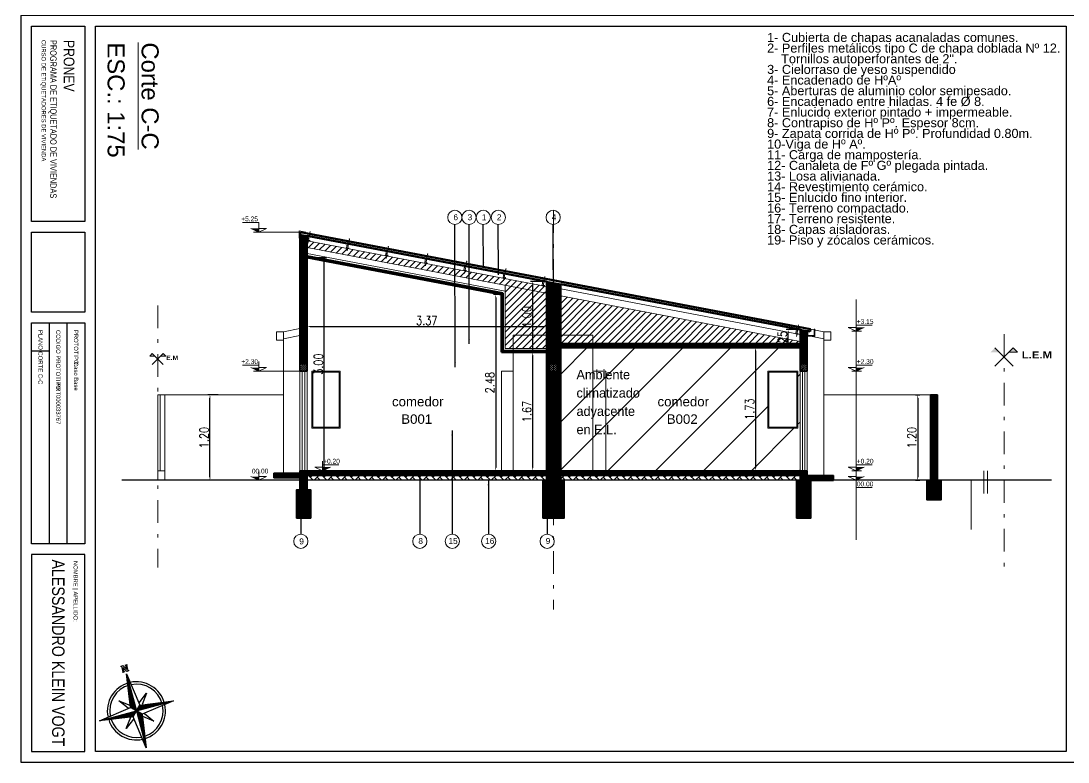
# Model space of a CAD drawing. Header units: millimetres. Extents: x 2761 to 3221, y 1635 to 1962.
# Drawn here: x 3132.33 to 3161.78, y 1634.65 to 1655.5 of the extents above; entities that cross this region are included whole.
import ezdxf

# ---------------------------------------------------------------- set-up
doc = ezdxf.new("R2010")
doc.units = ezdxf.units.MM
doc.linetypes.add('DASHDOT', pattern=[25.4, 12.7, -6.35, 0, -6.35])
doc.layers.get('Defpoints').update_dxf_attribs({"lineweight": 5})
for name, color, linetype, lineweight in [('Aberturas', 239, 'Continuous', 18), ('Cotas', 8, 'Continuous', 15), ('Detalles', 3, 'Continuous', 15), ('Ejes', 3, 'DASHDOT', 13), ('Muros', 6, 'Continuous', 50), ('Rayado', 7, 'Continuous', 15), ('Textos', 3, 'Continuous', 9), ('Vistas', 1, 'Continuous', 20)]:
    doc.layers.add(name, color=color, linetype=linetype, lineweight=lineweight)
doc.layers.add('No', color=4, linetype='Continuous', plot=False)
doc.layers.add('No View', color=70, linetype='Continuous', plot=False)
doc.styles.add('ARIAL', font='arial.ttf')
doc.styles.add('cotas', font='romans.shx', dxfattribs={"width": 0.8})
doc.styles.get("Standard").update_dxf_attribs({"font": 'arial.ttf'})
doc.linetypes.add('ZIGZAG', pattern='A,0.00254,-5.08,[131,ltypeshp.shx,S=5.08,R=0,X=-5.08,Y=0],-10.16,[131,ltypeshp.shx,S=5.08,R=180,X=5.08,Y=0],-5.08', length=20.32254)
doc.dimstyles.new('Copy of STANDARD', dxfattribs={"dimtxt": 0.13, "dimasz": 0.14, "dimexe": 0.08, "dimexo": 0.02, "dimgap": 0.09, "dimtad": 0, "dimtih": 1, "dimtoh": 1, "dimzin": 0, "dimdsep": 46, "dimtxsty": 'ARIAL', "dimcen": 0.05, "dimadec": 0, "dimazin": 0, "dimtfac": 1, "dimtofl": 0, "dimtmove": 0, "dimatfit": 3, "dimfxl": 1, "dimtolj": 1, "dimtzin": 0, "dimarcsym": 0})
doc.dimstyles.new('Esc 1-50', dxfattribs={"dimtxt": 0.25, "dimasz": 0.09, "dimexe": 0.06, "dimexo": 0, "dimgap": 0.04, "dimtad": 1, "dimlfac": 0.5, "dimzin": 4, "dimdsep": 46, "dimtxsty": 'cotas', "dimcen": 2.5, "dimclrd": 7, "dimclre": 7, "dimclrt": 256, "dimaunit": 1, "dimadec": 0, "dimazin": 0, "dimtfac": 1, "dimtmove": 1, "dimatfit": 3, "dimfxl": 0.06, "dimarcsym": 0})
picture_1 = doc.add_image_def('image1.png', size_in_pixel=(356, 237))
pattern_1 = [(45, (2967.120196, 466.670893), (-0.0188557094, 0.0188557094), [])]

# ---------------------------------------------------------------- blocks, each defined once
blk = doc.blocks.new('*D270')
at = {"layer": 'Cotas', "color": 7, "lineweight": -2, "transparency": 16777216}
for p, q in [((3152.898, 1646.31), (3153.052, 1646.31)), ((3152.992, 1646.22), (3152.992, 1642.934)), ((3152.898, 1642.844), (3153.052, 1642.844))]:
    blk.add_line(p, q, dxfattribs=at)
at = {"layer": 'Cotas', "color": 7, "transparency": 16777216}
for points in [[(3152.977, 1646.22), (3153.007, 1646.22), (3152.992, 1646.31)], [(3152.977, 1642.934), (3153.007, 1642.934), (3152.992, 1642.844)]]:
    blk.add_solid(points, dxfattribs=at)
at = {"layer": 'Defpoints', "color": 0, "transparency": 16777216}
for p in [(3152.898, 1646.31), (3152.898, 1642.844), (3152.992, 1642.844)]:
    blk.add_point(p, dxfattribs=at)
at = {"layer": 'Cotas', "transparency": 16777216, "insert": (3152.827, 1644.577), "char_height": 0.25, "attachment_point": 5, "rotation": 90, "style": 'cotas'}
blk.add_mtext('1.73', dxfattribs=at)
blk = doc.blocks.new('*D271')
at = {"layer": 'Cotas', "color": 7, "lineweight": -2, "transparency": 16777216}
for p, q in [((3157.493, 1644.977), (3157.613, 1644.977)), ((3157.553, 1644.887), (3157.553, 1642.667)), ((3157.493, 1642.577), (3157.613, 1642.577))]:
    blk.add_line(p, q, dxfattribs=at)
at = {"layer": 'Cotas', "color": 7, "transparency": 16777216}
for points in [[(3157.538, 1644.887), (3157.568, 1644.887), (3157.553, 1644.977)], [(3157.538, 1642.667), (3157.568, 1642.667), (3157.553, 1642.577)]]:
    blk.add_solid(points, dxfattribs=at)
at = {"layer": 'Defpoints', "color": 0, "transparency": 16777216}
for p in [(3157.493, 1644.977), (3157.493, 1642.577), (3157.553, 1642.577)]:
    blk.add_point(p, dxfattribs=at)
at = {"layer": 'Cotas', "transparency": 16777216, "insert": (3157.388, 1643.777), "char_height": 0.25, "attachment_point": 5, "rotation": 90, "style": 'cotas'}
blk.add_mtext('1.20', dxfattribs=at)
blk = doc.blocks.new('*D263')
at = {"layer": 'Cotas', "color": 7, "lineweight": -2, "transparency": 16777216}
for p, q in [((3147.111, 1646.177), (3146.665, 1646.177)), ((3146.725, 1642.934), (3146.725, 1646.087)), ((3147.111, 1642.844), (3146.665, 1642.844))]:
    blk.add_line(p, q, dxfattribs=at)
at = {"layer": 'Cotas', "color": 7, "transparency": 16777216}
for points in [[(3146.71, 1646.087), (3146.74, 1646.087), (3146.725, 1646.177)], [(3146.71, 1642.934), (3146.74, 1642.934), (3146.725, 1642.844)]]:
    blk.add_solid(points, dxfattribs=at)
at = {"layer": 'Defpoints', "color": 0, "transparency": 16777216}
for p in [(3146.725, 1646.177), (3147.111, 1646.177), (3147.111, 1642.844)]:
    blk.add_point(p, dxfattribs=at)
at = {"layer": 'Cotas', "lineweight": 20, "transparency": 16777216, "insert": (3146.56, 1644.51), "char_height": 0.25, "attachment_point": 5, "rotation": 90, "style": 'cotas'}
blk.add_mtext('1.67', dxfattribs=at)
blk = doc.blocks.new('*D264')
at = {"layer": 'Cotas', "color": 7, "lineweight": -2, "transparency": 16777216}
for p, q in [((3147.111, 1648.172), (3146.665, 1648.172)), ((3146.725, 1646.267), (3146.725, 1648.082)), ((3147.111, 1646.177), (3146.665, 1646.177))]:
    blk.add_line(p, q, dxfattribs=at)
at = {"layer": 'Cotas', "color": 7, "transparency": 16777216}
for points in [[(3146.71, 1648.082), (3146.74, 1648.082), (3146.725, 1648.172)], [(3146.71, 1646.267), (3146.74, 1646.267), (3146.725, 1646.177)]]:
    blk.add_solid(points, dxfattribs=at)
at = {"layer": 'Defpoints', "color": 0, "transparency": 16777216}
for p in [(3146.725, 1648.172), (3147.111, 1648.172), (3147.111, 1646.177)]:
    blk.add_point(p, dxfattribs=at)
at = {"layer": 'Cotas', "lineweight": 20, "transparency": 16777216, "insert": (3146.56, 1647.175), "char_height": 0.25, "attachment_point": 5, "rotation": 90, "style": 'cotas'}
blk.add_mtext('1.00', dxfattribs=at)
blk = doc.blocks.new('*D265')
at = {"layer": 'Cotas', "color": 7, "lineweight": -2, "transparency": 16777216}
for p, q in [((3137.876, 1644.977), (3137.587, 1644.977)), ((3137.647, 1642.667), (3137.647, 1644.887)), ((3137.876, 1642.577), (3137.587, 1642.577))]:
    blk.add_line(p, q, dxfattribs=at)
at = {"layer": 'Cotas', "color": 7, "transparency": 16777216}
for points in [[(3137.632, 1644.887), (3137.662, 1644.887), (3137.647, 1644.977)], [(3137.632, 1642.667), (3137.662, 1642.667), (3137.647, 1642.577)]]:
    blk.add_solid(points, dxfattribs=at)
at = {"layer": 'Defpoints', "color": 0, "transparency": 16777216}
for p in [(3137.647, 1644.977), (3137.876, 1644.977), (3137.876, 1642.577)]:
    blk.add_point(p, dxfattribs=at)
at = {"layer": 'Cotas', "lineweight": 20, "transparency": 16777216, "insert": (3137.482, 1643.777), "char_height": 0.25, "attachment_point": 5, "rotation": 90, "style": 'cotas'}
blk.add_mtext('1.20', dxfattribs=at)
blk = doc.blocks.new('*D268')
at = {"layer": 'Cotas', "color": 7, "lineweight": -2, "transparency": 16777216}
for p, q in [((3140.378, 1647.005), (3140.378, 1646.843)), ((3140.468, 1646.903), (3147.021, 1646.904)), ((3147.111, 1647.005), (3147.111, 1646.844))]:
    blk.add_line(p, q, dxfattribs=at)
at = {"layer": 'Cotas', "color": 7, "transparency": 16777216}
for points in [[(3140.468, 1646.918), (3140.468, 1646.888), (3140.378, 1646.903)], [(3147.021, 1646.919), (3147.021, 1646.889), (3147.111, 1646.904)]]:
    blk.add_solid(points, dxfattribs=at)
at = {"layer": 'Defpoints', "color": 0, "transparency": 16777216}
for p in [(3140.378, 1647.005), (3147.111, 1647.005), (3147.111, 1646.904)]:
    blk.add_point(p, dxfattribs=at)
at = {"layer": 'Cotas', "lineweight": 20, "transparency": 16777216, "insert": (3143.745, 1647.068), "char_height": 0.25, "attachment_point": 5, "rotation": 0.0014, "style": 'cotas'}
blk.add_mtext('3.37', dxfattribs=at)
blk = doc.blocks.new('*D269')
at = {"layer": 'Cotas', "color": 7, "lineweight": -2, "transparency": 16777216}
for p, q in [((3154.244, 1646.813), (3153.853, 1646.813)), ((3153.913, 1646.4), (3153.913, 1646.723)), ((3154.244, 1646.31), (3153.853, 1646.31))]:
    blk.add_line(p, q, dxfattribs=at)
at = {"layer": 'Cotas', "color": 7, "transparency": 16777216}
for points in [[(3153.898, 1646.723), (3153.928, 1646.723), (3153.913, 1646.813)], [(3153.898, 1646.4), (3153.928, 1646.4), (3153.913, 1646.31)]]:
    blk.add_solid(points, dxfattribs=at)
at = {"layer": 'Defpoints', "color": 0, "transparency": 16777216}
for p in [(3153.913, 1646.813), (3154.244, 1646.813), (3154.244, 1646.31)]:
    blk.add_point(p, dxfattribs=at)
at = {"layer": 'Cotas', "lineweight": 20, "transparency": 16777216, "insert": (3153.748, 1646.561), "char_height": 0.25, "attachment_point": 5, "rotation": 90, "style": 'cotas'}
blk.add_mtext('.25', dxfattribs=at)
blk = doc.blocks.new('PCF C N10')
at = {"color": 0}
for p, q in [((-0.025, 0.008), (-0.025, 0.092)), ((-0.023, 0.008), (-0.023, 0.092)), ((0.017, 0.1), (-0.017, 0.1)), ((0.017, 0.098), (-0.017, 0.098)), ((0.017, 0.002), (-0.017, 0.002)), ((0.017, 0), (-0.017, 0)), ((0.023, 0.085), (0.023, 0.092)), ((0.023, 0.085), (0.025, 0.085)), ((0.023, 0.008), (0.023, 0.015)), ((0.023, 0.015), (0.025, 0.015)), ((0.025, 0.085), (0.025, 0.092)), ((0.025, 0.008), (0.025, 0.015))]:
    blk.add_line(p, q, dxfattribs=at)
for centre, radius, start, end in [((-0.017, 0.092), 0.008, 90, 180), ((-0.017, 0.008), 0.008, 180, 270), ((-0.017, 0.092), 0.006, 90, 180), ((-0.017, 0.008), 0.006, 180, 270), ((0.017, 0.092), 0.008, 360, 90), ((0.017, 0.092), 0.006, 360, 90), ((0.017, 0.008), 0.008, 270, 360), ((0.017, 0.008), 0.006, 270, 360)]:
    blk.add_arc(centre, radius, start, end, dxfattribs=at)
blk = doc.blocks.new('*D283')
at = {"layer": 'Cotas', "color": 7, "lineweight": -2, "transparency": 16777216}
for p, q in [((3140.378, 1648.843), (3140.923, 1648.843)), ((3140.863, 1642.934), (3140.863, 1648.753)), ((3140.378, 1642.844), (3140.923, 1642.844))]:
    blk.add_line(p, q, dxfattribs=at)
at = {"layer": 'Cotas', "color": 7, "transparency": 16777216}
for points in [[(3140.848, 1648.753), (3140.878, 1648.753), (3140.863, 1648.843)], [(3140.848, 1642.934), (3140.878, 1642.934), (3140.863, 1642.844)]]:
    blk.add_solid(points, dxfattribs=at)
at = {"layer": 'Defpoints', "color": 0, "transparency": 16777216}
for p in [(3140.378, 1648.843), (3140.863, 1648.843), (3140.378, 1642.844)]:
    blk.add_point(p, dxfattribs=at)
at = {"layer": 'Cotas', "lineweight": 20, "transparency": 16777216, "insert": (3140.698, 1645.843), "char_height": 0.25, "attachment_point": 5, "rotation": 90, "style": 'cotas'}
blk.add_mtext('3.00', dxfattribs=at)
blk = doc.blocks.new('*D284')
at = {"layer": 'Cotas', "color": 7, "lineweight": -2, "transparency": 16777216}
for p, q in [((3145.845, 1647.803), (3145.624, 1647.803)), ((3145.684, 1647.713), (3145.684, 1642.934)), ((3145.845, 1642.844), (3145.624, 1642.844))]:
    blk.add_line(p, q, dxfattribs=at)
at = {"layer": 'Cotas', "color": 7, "transparency": 16777216}
for points in [[(3145.669, 1647.713), (3145.699, 1647.713), (3145.684, 1647.803)], [(3145.669, 1642.934), (3145.699, 1642.934), (3145.684, 1642.844)]]:
    blk.add_solid(points, dxfattribs=at)
at = {"layer": 'Defpoints', "color": 0, "transparency": 16777216}
for p in [(3145.845, 1647.803), (3145.684, 1642.844), (3145.845, 1642.844)]:
    blk.add_point(p, dxfattribs=at)
at = {"layer": 'Cotas', "lineweight": 20, "transparency": 16777216, "insert": (3145.519, 1645.323), "char_height": 0.25, "attachment_point": 5, "rotation": 90, "style": 'cotas'}
blk.add_mtext('2.48', dxfattribs=at)
blk = doc.blocks.new('Rotulo-PRONEV')
at = {"ltscale": 4}
for p, q in [((14.857, 1.299), (8.644, 1.299)), ((14.857, 0.801), (8.644, 0.801))]:
    blk.add_line(p, q, dxfattribs=at)
for points in [[(20.701, 2.099), (0.299, 2.099), (0.299, 29.398), (20.701, 29.398)], [(0.299, 1.797), (5.789, 1.797), (5.789, 0.294), (0.299, 0.294)], [(14.857, 0.296), (8.644, 0.296), (8.644, 1.8), (14.857, 1.8)], [(20.701, 1.8), (15.156, 1.8), (15.156, 0.296), (20.701, 0.296)]]:
    blk.add_lwpolyline(points, close=True, dxfattribs=at)
at = {"layer": 'No View'}
blk.add_line((9.444, 0.801), (9.444, 0.296), dxfattribs=at)
for points in [[(0, 0), (21, 0), (21, 29.7), (0, 29.7)], [(6.088, 1.793), (8.345, 1.793), (8.345, 0.298), (6.088, 0.298)]]:
    blk.add_lwpolyline(points, close=True, dxfattribs=at)
at = {"lineweight": 0, "insert": (0.685, 1.503), "char_height": 0.1803, "width": 5.63699, "attachment_point": 1, "line_spacing_factor": 0.999934}
blk.add_mtext('{\\fArial Narrow|b0|i0|c0|p34;\\H1.66667x;PRONEV\\P\\H0.6x;PROGRAMA DE ETIQUETADO DE VIVIENDAS \\P\\H0.66667x;CURSO DE ETIQUETADORES DE VIVIENDA}', dxfattribs=at)
at = {"lineweight": 0, "line_spacing_factor": 0.999934}
for s, insert, char_height, attachment_point in [('{\\fArial Narrow|b0|i0|c0|p34;PROTOTIPO:}', (8.844, 1.55), 0.1202, 4), ('{\\fArial Narrow|b0|i0|c0|p34;Caso Base}', (9.744, 1.55), 0.1202, 4), ('{\\fArial Narrow|b0|i0|c0|p34;NOMBRE | APELLIDO:}', (15.342, 1.599), 0.1202, 1), ('{\\fArial Narrow|b0|i0|c0|p34;ALESSANDRO KLEIN VOGT}', (17.929, 1.048), 0.35, 5), ('{\\fArial Narrow|b0|i0|c0|p34;CODIGO PROTOTIPO}:', (8.844, 1.048), 0.1202, 4), ('{\\fArial Narrow|b0|i0|c0|p34;PRT000033767}', (10.344, 1.05), 0.1202, 4), ('{\\fArial Narrow|b0|i0|c0|p34;PLANO}:', (8.844, 0.55), 0.1202, 4)]:
    blk.add_mtext(s, dxfattribs=dict(at, insert=insert, char_height=char_height, attachment_point=attachment_point))
image = blk.add_image(picture_1, insert=(6.088, 0.298), size_in_units=(2.257, 1.502))
image.dxf.flags = 7
blk = doc.blocks.new('LEM')
at = {"layer": 'Textos'}
h = blk.add_hatch(color=256, dxfattribs=at)
h.paths.add_polyline_path([(-0.256, 0.256), (-0.376, 0.133), (-0.133, 0.133)])
h.paths.add_polyline_path([(0.256, 0.256), (0.133, 0.133), (0.375, 0.133)])
at = {"layer": 'Textos', "ltscale": 0.16}
for p, q in [((-0.256, 0.256), (0.256, -0.256)), ((-0.256, -0.256), (0.256, 0.256))]:
    blk.add_line(p, q, dxfattribs=at)
at = {"layer": 'Textos'}
for p, q in [((0.375, 0.133), (0.133, 0.133)), ((0.256, 0.256), (0.375, 0.133))]:
    blk.add_line(p, q, dxfattribs=at)
at = {"layer": 'Textos', "insert": (1.352, 0.156), "char_height": 0.2, "width": 2.813, "attachment_point": 3}
blk.add_mtext('{\\fArial Black|b0|i0|c0|p34;L.E.M}', dxfattribs=at)
blk = doc.blocks.new('*X5')
at = {"color": 0, "linetype": 'ByBlock'}
for p, q in [((-217.53, 160.5), (-217.53, 160.5)), ((-217.52, 160.498), (-217.52, 160.5)), ((-217.51, 160.497), (-217.51, 160.5)), ((-217.5, 160.496), (-217.5, 160.5)), ((-217.49, 160.494), (-217.49, 160.5)), ((-217.48, 160.493), (-217.48, 160.5)), ((-217.47, 160.491), (-217.47, 160.5)), ((-217.46, 160.49), (-217.46, 160.5)), ((-217.45, 160.488), (-217.45, 160.5)), ((-217.44, 160.487), (-217.44, 160.5)), ((-217.43, 160.486), (-217.43, 160.5)), ((-217.42, 160.484), (-217.42, 160.5)), ((-217.41, 160.483), (-217.41, 160.5)), ((-217.4, 160.481), (-217.4, 160.5)), ((-217.39, 160.48), (-217.39, 160.5)), ((-217.38, 160.478), (-217.38, 160.5)), ((-217.37, 160.477), (-217.37, 160.5)), ((-217.36, 160.476), (-217.36, 160.5)), ((-217.35, 160.474), (-217.35, 160.5)), ((-217.34, 160.473), (-217.34, 160.5)), ((-217.33, 160.471), (-217.33, 160.5)), ((-217.32, 160.47), (-217.32, 160.5)), ((-217.31, 160.468), (-217.31, 160.5)), ((-217.3, 160.467), (-217.3, 160.5)), ((-217.29, 160.466), (-217.29, 160.5)), ((-217.28, 160.464), (-217.28, 160.5)), ((-217.27, 160.463), (-217.27, 160.5)), ((-217.26, 160.461), (-217.26, 160.5)), ((-217.25, 160.46), (-217.25, 160.5)), ((-217.24, 160.458), (-217.24, 160.5)), ((-217.23, 160.457), (-217.23, 160.5)), ((-217.22, 160.456), (-217.22, 160.5)), ((-217.21, 160.454), (-217.21, 160.5)), ((-217.2, 160.453), (-217.2, 160.5)), ((-217.19, 160.451), (-217.19, 160.5)), ((-217.18, 160.45), (-217.18, 160.5)), ((-217.17, 160.448), (-217.17, 160.5)), ((-217.16, 160.447), (-217.16, 160.5)), ((-217.15, 160.446), (-217.15, 160.5)), ((-217.14, 160.444), (-217.14, 160.5)), ((-217.13, 160.443), (-217.13, 160.5)), ((-217.12, 160.441), (-217.12, 160.5)), ((-217.11, 160.44), (-217.11, 160.5)), ((-217.1, 160.438), (-217.1, 160.5)), ((-217.09, 160.441), (-217.09, 160.5)), ((-217.08, 160.451), (-217.08, 160.5)), ((-217.07, 160.461), (-217.07, 160.5)), ((-217.06, 160.471), (-217.06, 160.5)), ((-217.05, 160.481), (-217.05, 160.5)), ((-217.04, 160.491), (-217.04, 160.5))]:
    blk.add_line(p, q, dxfattribs=at)
blk = doc.blocks.new('Sbpln014')
at = {"color": 0, "linetype": 'ByBlock'}
for p, q in [((-0.156, 0.156), (0, 1.25)), ((0, 1.25), (0.156, 0.156)), ((0, 1.25), (0, 0)), ((-0.234, 0.156), (-0.469, 0.469)), ((-0.469, 0.469), (-0.156, 0.234)), ((0.156, 0.234), (0.469, 0.469)), ((0.469, 0.469), (0.234, 0.156)), ((-1.25, 0), (-0.156, 0.156)), ((-0.156, -0.156), (-1.25, 0)), ((0, 0), (-1.25, 0)), ((-0.156, 0.156), (0, 0)), ((-0.156, -0.156), (0, 0)), ((0, 0), (0.156, 0.156)), ((0, 0), (0.156, -0.156)), ((0, 0), (0, -1.25)), ((1.25, 0), (0, 0)), ((0.156, 0.156), (1.25, 0)), ((-0.469, -0.469), (-0.234, -0.156)), ((-0.156, -0.234), (-0.469, -0.469)), ((0, -1.25), (-0.156, -0.156)), ((0.156, -0.156), (0, -1.25)), ((1.25, 0), (0.156, -0.156)), ((0.469, -0.469), (0.156, -0.234)), ((0.234, -0.156), (0.469, -0.469))]:
    blk.add_line(p, q, dxfattribs=at)
blk.add_lwpolyline([(1.348, 0.064), (1.348, 0.044), (1.328, 0.044), (1.328, 0.103), (1.348, 0.103), (1.348, 0.083), (1.523, 0.083), (1.523, 0.103), (1.543, 0.103), (1.543, 0.044), (1.387, -0.053), (1.523, -0.053), (1.523, -0.034), (1.543, -0.034), (1.543, -0.092), (1.523, -0.092), (1.523, -0.073), (1.348, -0.073), (1.348, -0.092), (1.328, -0.092), (1.328, -0.034), (1.484, 0.064), (1.348, 0.064)], dxfattribs=at)
for radius, start, end in [(0.95, 92.5891, 177.4109), (0.873, 93.5464, 176.4536), (0.95, 0, 87.4109), (0.873, 0, 86.4536), (0.95, 182.5891, 267.4109), (0.873, 183.5464, 266.4536), (0.95, 270, 357.4109), (0.873, 270, 356.4536)]:
    blk.add_arc((0, 0), radius, start, end, dxfattribs=at)
for p, xscale, yscale, zscale, rotation in [((-401.25, -542.578), 2.499999999999996, 2.499999999999996, 2.499999999999996, 270), ((-542.578, 401.25), 2.5, 2.5, 2.5, 180), ((401.25, 542.578), 2.5, 2.5, 2.5, 90)]:
    blk.add_blockref('*X5', p, dxfattribs=dict(at, xscale=xscale, yscale=yscale, zscale=zscale, rotation=rotation))
at = {"color": 0, "linetype": 'ByBlock', "xscale": 2.5, "yscale": 2.5, "zscale": 2.5}
blk.add_blockref('*X5', (542.578, -401.25), dxfattribs=at)

msp = doc.modelspace()

# ---------------------------------------------------------------- hatches: boundary and pattern name
at = {"layer": 'Cotas'}
for points in [[(3139.017, 1649.661), (3139.017, 1649.559), (3138.793, 1649.661)], [(3155.823, 1646.874), (3155.823, 1646.772), (3156.047, 1646.874)], [(3139.017, 1645.745), (3139.017, 1645.643), (3138.793, 1645.745)], [(3155.823, 1645.745), (3155.823, 1645.643), (3156.047, 1645.745)], [(3140.815, 1642.945), (3140.815, 1642.844), (3141.039, 1642.945)], [(3155.823, 1642.945), (3155.823, 1642.844), (3156.047, 1642.945)], [(3139.017, 1642.679), (3139.017, 1642.577), (3138.793, 1642.679)], [(3155.823, 1642.679), (3155.823, 1642.577), (3156.047, 1642.679)]]:
    msp.add_hatch(color=7, dxfattribs=at).paths.add_polyline_path(points)
at = {"layer": 'Detalles', "lineweight": 20}
h = msp.add_hatch(dxfattribs=at)
h.set_pattern_fill('_USER', color=256, scale=0.039999, angle=45, pattern_type=0)
h.set_pattern_definition([(45, (2988.360435, 526.740658), (-0.0282835641, 0.0282835641), [])])
h.paths.add_polyline_path([(3140.178, 1645.843), (3140.178, 1645.643), (3140.378, 1645.643), (3140.378, 1645.843)])
h.paths.add_polyline_path([(3147.403, 1645.643), (3147.403, 1645.843), (3147.203, 1645.843), (3147.203, 1645.643)])
h.paths.add_polyline_path([(3154.244, 1645.843), (3154.244, 1645.643), (3154.444, 1645.643), (3154.444, 1645.843)])
at = {"layer": 'Rayado', "lineweight": 20}
h = msp.add_hatch(dxfattribs=at)
h.set_pattern_fill('_USER', color=256, scale=0.026666, angle=45, pattern_type=0)
h.set_pattern_definition(pattern_1)
h.paths.add_polyline_path([(3140.378, 1649.455), (3140.178, 1649.494), (3140.178, 1646.31), (3140.378, 1646.31)])
h.paths.add_polyline_path([(3140.378, 1646.31), (3140.178, 1646.31), (3140.178, 1645.843), (3140.378, 1645.843)], flags=17)
h.paths.add_polyline_path([(3140.481, 1642.31), (3140.378, 1642.31), (3140.378, 1642.577), (3140.178, 1642.577), (3140.178, 1642.31), (3140.081, 1642.31), (3140.081, 1641.51), (3140.481, 1641.51)])
h.paths.add_polyline_path([(3140.378, 1642.71), (3147.111, 1642.71), (3147.111, 1642.577), (3147.312, 1642.577), (3147.312, 1645.643), (3147.203, 1645.643), (3147.203, 1645.843), (3147.312, 1645.843), (3147.312, 1648.134), (3147.111, 1648.172), (3147.111, 1642.844), (3140.178, 1642.844), (3140.178, 1642.777), (3139.442, 1642.777), (3139.442, 1642.644), (3140.178, 1642.644), (3140.178, 1642.577), (3140.378, 1642.577)])
h.paths.add_polyline_path([(3147.312, 1642.577), (3147.111, 1642.577), (3147.012, 1642.577), (3147.012, 1641.51), (3147.312, 1641.51)])
h.paths.add_polyline_path([(3147.612, 1642.577), (3147.511, 1642.577), (3147.312, 1642.577), (3147.312, 1641.51), (3147.612, 1641.51)])
h.paths.add_polyline_path([(3154.444, 1642.844), (3147.511, 1642.844), (3147.511, 1648.096), (3147.312, 1648.134), (3147.312, 1645.843), (3147.403, 1645.843), (3147.403, 1645.643), (3147.312, 1645.643), (3147.312, 1642.577), (3147.511, 1642.577), (3147.511, 1642.71), (3154.244, 1642.71), (3154.244, 1642.577), (3154.444, 1642.577)])
h.paths.add_polyline_path([(3154.547, 1642.577), (3154.444, 1642.577), (3154.244, 1642.577), (3154.147, 1642.577), (3154.147, 1641.51), (3154.547, 1641.51)])
h.paths.add_polyline_path([(3155.181, 1642.71), (3154.444, 1642.71), (3154.444, 1642.577), (3154.547, 1642.577), (3155.181, 1642.577)])
h.paths.add_polyline_path([(3154.444, 1646.775), (3154.244, 1646.813), (3154.244, 1645.843), (3154.444, 1645.843)], flags=17)
h = msp.add_hatch(dxfattribs=at)
h.set_pattern_fill('_USER', color=256, scale=0.13333, angle=45, pattern_type=0)
h.set_pattern_definition([(45, (2967.1202, 466.67089), (-0.094278547, 0.094278547), [])])
h.paths.add_polyline_path([(3147.511, 1647.762), (3147.511, 1646.655), (3148.411, 1646.655), (3148.411, 1646.417), (3154.244, 1646.417), (3154.244, 1646.479)])
h.paths.add_polyline_path([(3148.411, 1646.655), (3147.511, 1646.655), (3147.511, 1646.417), (3148.411, 1646.417)], flags=17)
h.paths.add_polyline_path([(3147.111, 1647.838), (3145.951, 1648.059), (3145.951, 1646.283), (3146.178, 1646.283), (3146.178, 1646.655), (3147.111, 1646.655)])
h.paths.add_polyline_path([(3147.111, 1646.655), (3146.178, 1646.655), (3146.178, 1646.283), (3147.111, 1646.283)])
h.paths.add_polyline_path([(3140.378, 1649.31), (3140.378, 1649.12), (3147.111, 1647.838), (3147.111, 1648.028)])
at = {"layer": 'Rayado'}
h = msp.add_hatch(dxfattribs=at)
h.set_pattern_fill('ANSI31', color=256, scale=0.3)
h.paths.add_polyline_path([(3154.155, 1645.617), (3153.361, 1645.617), (3153.361, 1644.07), (3154.155, 1644.07)], flags=0)
h.paths.add_polyline_path([(3154.244, 1642.844), (3154.244, 1645.643), (3154.244, 1645.843), (3154.244, 1646.31), (3147.511, 1646.31), (3147.511, 1642.844)])
h.paths.add_polyline_path([(3153.335, 1645.643), (3154.181, 1645.643), (3154.181, 1644.043), (3153.335, 1644.043)], flags=16)
h.paths.add_polyline_path([(3153.361, 1645.617), (3154.155, 1645.617), (3154.155, 1644.07), (3153.361, 1644.07)], flags=0)
h.paths.add_polyline_path([(3153.361, 1644.07), (3154.155, 1644.07), (3154.155, 1645.617), (3153.361, 1645.617)], flags=0)
at = {"layer": 'Rayado', "lineweight": 20}
h = msp.add_hatch(dxfattribs=at)
h.set_pattern_fill('_USER', color=256, scale=0.026666, angle=45, pattern_type=0)
h.set_pattern_definition(pattern_1)
h.paths.add_polyline_path([(3158.11, 1644.977), (3157.91, 1644.977), (3157.91, 1642.577), (3158.11, 1642.577)])
h.paths.add_polyline_path([(3158.212, 1642.577), (3157.812, 1642.577), (3157.812, 1642.022), (3158.212, 1642.022)])
at = {"layer": 'Rayado', "lineweight": 5}
h = msp.add_hatch(dxfattribs=at)
h.set_pattern_fill('AR-HBONE', color=256, scale=0.001333)
h.set_pattern_definition([(45, (2988.36043, 526.74066), (0, 0.191574008), [0.40638984, -0.13546328]), (135, (2988.45622, 526.83644), (0, 0.191574008), [0.40638984, -0.13546328])])
h.paths.add_polyline_path([(3147.111, 1642.71), (3140.378, 1642.71), (3140.378, 1642.68), (3140.378, 1642.577), (3140.481, 1642.577), (3147.111, 1642.577)])
h.paths.add_polyline_path([(3154.244, 1642.71), (3147.511, 1642.71), (3147.511, 1642.68), (3147.511, 1642.577), (3147.612, 1642.577), (3154.244, 1642.577)])
at = {"layer": 'Textos'}
h = msp.add_hatch(color=256, dxfattribs=at)
h.paths.add_polyline_path([(3136.025, 1646.142), (3135.953, 1646.069), (3136.098, 1646.069)])
h.paths.add_polyline_path([(3136.332, 1646.142), (3136.258, 1646.069), (3136.403, 1646.069)])

# ---------------------------------------------------------------- linework, layer by layer
at = {"layer": 'Aberturas', "lineweight": 20}
for p, q in [((3140.178, 1645.643), (3140.178, 1642.844)), ((3140.245, 1645.643), (3140.245, 1642.844)), ((3140.311, 1645.643), (3140.311, 1642.844)), ((3140.378, 1645.643), (3140.378, 1642.844)), ((3154.244, 1645.643), (3154.244, 1642.844)), ((3154.311, 1645.643), (3154.311, 1642.844)), ((3154.378, 1645.643), (3154.378, 1642.844)), ((3154.444, 1645.643), (3154.444, 1642.844))]:
    msp.add_line(p, q, dxfattribs=at)
for points in [[(3140.512, 1645.643), (3141.312, 1645.643), (3141.312, 1644.043), (3140.512, 1644.043)], [(3140.539, 1645.617), (3141.285, 1645.617), (3141.285, 1644.07), (3140.539, 1644.07)], [(3153.335, 1645.643), (3154.181, 1645.643), (3154.181, 1644.043), (3153.335, 1644.043)], [(3153.361, 1645.617), (3154.155, 1645.617), (3154.155, 1644.07), (3153.361, 1644.07)]]:
    msp.add_lwpolyline(points, close=True, dxfattribs=at)
at = {"layer": 'Cotas', "color": 7}
for p, q in [((3139.017, 1649.831), (3138.565, 1649.831)), ((3139.017, 1649.831), (3139.017, 1649.559)), ((3139.017, 1649.559), (3138.793, 1649.661)), ((3138.872, 1649.559), (3140.191, 1649.559)), ((3139.017, 1649.559), (3139.241, 1649.661)), ((3139.241, 1649.661), (3139.017, 1649.661)), ((3155.823, 1640.895), (3155.823, 1647.66)), ((3155.823, 1647.044), (3155.823, 1646.772)), ((3155.823, 1646.942), (3156.276, 1646.942)), ((3155.823, 1646.772), (3155.6, 1646.874)), ((3155.6, 1646.874), (3155.823, 1646.874)), ((3155.968, 1646.772), (3155.696, 1646.772)), ((3155.823, 1646.772), (3156.047, 1646.874)), ((3139.017, 1645.814), (3138.565, 1645.814)), ((3139.017, 1645.643), (3138.793, 1645.745)), ((3139.017, 1645.915), (3139.017, 1645.643)), ((3139.017, 1645.643), (3139.241, 1645.745)), ((3139.241, 1645.745), (3139.017, 1645.745)), ((3155.823, 1645.643), (3155.6, 1645.745)), ((3155.6, 1645.745), (3155.823, 1645.745)), ((3155.823, 1645.915), (3155.823, 1645.643)), ((3155.823, 1645.814), (3156.276, 1645.814)), ((3155.823, 1645.643), (3156.047, 1645.745)), ((3138.872, 1645.643), (3140.178, 1645.643)), ((3155.968, 1645.643), (3155.696, 1645.643)), ((3140.815, 1643.115), (3140.815, 1642.844)), ((3155.823, 1643.115), (3155.823, 1642.844)), ((3139.017, 1642.849), (3139.017, 1642.577)), ((3140.815, 1642.844), (3140.592, 1642.945)), ((3140.592, 1642.945), (3140.815, 1642.945)), ((3140.96, 1642.844), (3140.688, 1642.844)), ((3140.815, 1643.014), (3141.268, 1643.014)), ((3140.815, 1642.844), (3141.039, 1642.945)), ((3155.823, 1642.844), (3155.6, 1642.945)), ((3155.6, 1642.945), (3155.823, 1642.945)), ((3155.968, 1642.844), (3155.696, 1642.844)), ((3155.823, 1643.014), (3156.276, 1643.014)), ((3155.823, 1642.844), (3156.047, 1642.945)), ((3155.823, 1642.849), (3155.823, 1642.577)), ((3139.017, 1642.577), (3138.793, 1642.679)), ((3138.872, 1642.577), (3139.144, 1642.577)), ((3139.017, 1642.577), (3139.241, 1642.679)), ((3139.241, 1642.679), (3139.017, 1642.679)), ((3155.154, 1642.577), (3154.882, 1642.577)), ((3155.823, 1642.577), (3155.6, 1642.679)), ((3155.6, 1642.679), (3155.823, 1642.679)), ((3155.823, 1642.577), (3156.047, 1642.679)), ((3155.823, 1642.373), (3156.276, 1642.373))]:
    msp.add_line(p, q, dxfattribs=at)
at = {"layer": 'Cotas', "color": 7, "lineweight": 50}
msp.add_line((3155.181, 1642.577), (3154.542, 1642.577), dxfattribs=at)
at = {"layer": 'Cotas', "color": 7, "lineweight": 20}
msp.add_line((3159.055, 1641.194), (3159.055, 1642.577), dxfattribs=at)
for centre in [(3144.534, 1649.97), (3144.934, 1649.97), (3145.334, 1649.97), (3145.757, 1649.97), (3147.299, 1649.97), (3140.202, 1640.86), (3143.549, 1640.86), (3144.462, 1640.86), (3145.483, 1640.86), (3147.132, 1640.86)]:
    msp.add_circle(centre, 0.2, dxfattribs=at)
at = {"layer": 'Detalles', "lineweight": 20}
for p, q in [((3140.468, 1649.571), (3140.404, 1649.236)), ((3140.378, 1649.31), (3147.111, 1648.028)), ((3141.568, 1649.36), (3141.504, 1649.026)), ((3140.378, 1649.12), (3147.111, 1647.838)), ((3140.378, 1648.952), (3145.951, 1647.892)), ((3142.668, 1649.15), (3142.605, 1648.816)), ((3143.769, 1648.941), (3143.705, 1648.607)), ((3144.869, 1648.731), (3144.806, 1648.397)), ((3145.97, 1648.522), (3145.906, 1648.188)), ((3147.07, 1648.312), (3147.006, 1647.978)), ((3145.951, 1648.059), (3145.951, 1646.283)), ((3147.511, 1647.958), (3154.244, 1646.676)), ((3147.511, 1647.762), (3154.244, 1646.479)), ((3154.203, 1646.953), (3154.14, 1646.619)), ((3145.951, 1646.283), (3147.111, 1646.283))]:
    msp.add_line(p, q, dxfattribs=at)
for points in [[(3140.178, 1649.391), (3140.178, 1649.391), (3140.152, 1649.391), (3140.152, 1649.592), (3140.347, 1649.554), (3140.342, 1649.53)], [(3154.459, 1646.772), (3154.459, 1646.652), (3154.64, 1646.652), (3154.64, 1646.828), (3154.657, 1646.828), (3154.657, 1646.634), (3154.444, 1646.634)]]:
    msp.add_lwpolyline(points, dxfattribs=at)
for points in [[(3140.178, 1645.643), (3140.378, 1645.643), (3140.378, 1645.843), (3140.178, 1645.843)], [(3147.203, 1645.643), (3147.403, 1645.643), (3147.403, 1645.843), (3147.203, 1645.843)], [(3154.244, 1645.643), (3154.444, 1645.643), (3154.444, 1645.843), (3154.244, 1645.843)]]:
    msp.add_lwpolyline(points, close=True, dxfattribs=at)
at = {"layer": 'Ejes', "ltscale": 0.05}
for p, q in [((3147.312, 1650.17), (3147.312, 1638.936)), ((3136.178, 1647.494), (3136.178, 1640.125)), ((3159.98, 1646.686), (3159.98, 1640.125))]:
    msp.add_line(p, q, dxfattribs=at)
at = {"layer": 'Muros', "color": 1}
for p, q in [((3140.191, 1649.559), (3154.54, 1646.824)), ((3140.378, 1649.455), (3147.111, 1648.172)), ((3140.378, 1648.884), (3145.885, 1647.837)), ((3140.378, 1648.843), (3145.845, 1647.803)), ((3147.511, 1648.096), (3154.244, 1646.813)), ((3145.845, 1647.803), (3145.845, 1646.177)), ((3145.885, 1647.837), (3145.885, 1646.217)), ((3154.444, 1646.775), (3154.527, 1646.759)), ((3154.54, 1646.824), (3154.527, 1646.759)), ((3147.511, 1646.35), (3154.244, 1646.35)), ((3147.511, 1646.31), (3154.244, 1646.31)), ((3145.845, 1646.177), (3147.111, 1646.177)), ((3145.885, 1646.217), (3147.111, 1646.217))]:
    msp.add_line(p, q, dxfattribs=at)
at = {"layer": 'Muros', "lineweight": 35}
for p, q in [((3140.178, 1649.494), (3140.178, 1645.643)), ((3140.378, 1649.455), (3140.378, 1645.643)), ((3147.111, 1648.172), (3147.111, 1642.844)), ((3147.111, 1648.172), (3147.511, 1648.096)), ((3147.511, 1648.096), (3147.511, 1642.844)), ((3154.244, 1646.813), (3154.244, 1645.643)), ((3154.244, 1646.813), (3154.444, 1646.775)), ((3154.444, 1646.775), (3154.444, 1645.643)), ((3157.91, 1644.977), (3157.91, 1642.577)), ((3157.91, 1644.977), (3158.11, 1644.977)), ((3158.11, 1644.977), (3158.11, 1642.577)), ((3140.178, 1642.777), (3139.442, 1642.777)), ((3139.442, 1642.777), (3139.442, 1642.644)), ((3147.111, 1642.844), (3140.178, 1642.844)), ((3140.178, 1642.844), (3140.178, 1642.777)), ((3154.444, 1642.844), (3147.511, 1642.844)), ((3154.444, 1642.844), (3154.444, 1642.577)), ((3139.442, 1642.644), (3140.178, 1642.644)), ((3140.178, 1642.644), (3140.178, 1642.31)), ((3147.111, 1642.71), (3140.378, 1642.71)), ((3140.378, 1642.71), (3140.378, 1642.31)), ((3147.111, 1642.71), (3147.111, 1642.577)), ((3154.244, 1642.71), (3147.511, 1642.71)), ((3147.511, 1642.71), (3147.511, 1642.577)), ((3154.244, 1642.71), (3154.244, 1642.577)), ((3154.445, 1642.71), (3155.181, 1642.71)), ((3155.181, 1642.71), (3155.181, 1642.577))]:
    msp.add_line(p, q, dxfattribs=at)
at = {"layer": 'Muros', "color": 3, "linetype": 'ZIGZAG', "ltscale": 0.003}
msp.add_line((3147.511, 1646.417), (3154.244, 1646.417), dxfattribs=at)
at = {"layer": 'Muros', "color": 1}
msp.add_lwpolyline([(3140.178, 1649.494), (3140.191, 1649.559)], dxfattribs=at)
at = {"layer": 'Muros', "lineweight": 35}
for points in [[(3140.178, 1649.494), (3140.378, 1649.455)], [(3140.378, 1645.643), (3140.178, 1645.643)], [(3154.444, 1645.643), (3154.244, 1645.643)], [(3147.111, 1642.577), (3147.012, 1642.577), (3147.012, 1641.51), (3147.612, 1641.51), (3147.612, 1642.577), (3147.511, 1642.577)], [(3154.244, 1642.577), (3154.147, 1642.577), (3154.147, 1641.51), (3154.547, 1641.51), (3154.547, 1642.577), (3154.444, 1642.577)], [(3157.812, 1642.577), (3157.812, 1642.022), (3158.212, 1642.022), (3158.212, 1642.577)], [(3140.178, 1642.31), (3140.081, 1642.31), (3140.081, 1641.51), (3140.481, 1641.51), (3140.481, 1642.31), (3140.378, 1642.31)]]:
    msp.add_lwpolyline(points, dxfattribs=at)
at = {"layer": 'No', "lineweight": 20}
msp.add_line((3145.885, 1646.177), (3145.885, 1646.177), dxfattribs=at)
at = {"layer": 'Rayado', "lineweight": 20}
for p in [(3141.568, 1649.36), (3142.668, 1649.15), (3143.769, 1648.941), (3144.869, 1648.731), (3145.97, 1648.522)]:
    msp.add_point(p, dxfattribs=at)
at = {"layer": 'Textos'}
for p, q in [((3136.025, 1646.142), (3135.953, 1646.069)), ((3136.098, 1646.069), (3135.953, 1646.069)), ((3136.025, 1646.142), (3136.332, 1645.835)), ((3136.025, 1645.835), (3136.332, 1646.142)), ((3136.403, 1646.069), (3136.258, 1646.069)), ((3136.332, 1646.142), (3136.403, 1646.069)), ((3159.411, 1642.844), (3159.411, 1642.203)), ((3159.52, 1642.844), (3159.52, 1642.203))]:
    msp.add_line(p, q, dxfattribs=at)
at = {"layer": 'Vistas', "lineweight": 20}
for p, q in [((3140.178, 1646.843), (3139.711, 1646.754)), ((3139.711, 1646.754), (3139.711, 1642.777)), ((3140.178, 1646.646), (3139.711, 1646.557)), ((3146.178, 1646.655), (3146.178, 1642.844)), ((3146.178, 1646.655), (3147.111, 1646.655)), ((3147.511, 1646.655), (3148.411, 1646.655)), ((3148.411, 1646.655), (3148.411, 1642.844)), ((3154.444, 1646.646), (3154.911, 1646.557)), ((3154.54, 1646.823), (3154.911, 1646.754)), ((3154.911, 1646.754), (3154.911, 1642.71)), ((3148.411, 1645.643), (3148.778, 1645.643)), ((3148.778, 1645.643), (3148.778, 1642.844)), ((3136.377, 1644.977), (3139.711, 1644.977)), ((3154.911, 1644.977), (3157.91, 1644.977))]:
    msp.add_line(p, q, dxfattribs=at)
at = {"layer": 'Vistas', "color": 3, "lineweight": 20}
for q in [(3145.845, 1642.844), (3146.178, 1645.643)]:
    msp.add_line((3145.845, 1645.643), q, dxfattribs=at)
at = {"layer": 'Vistas', "color": 2, "lineweight": 30}
msp.add_line((3161.316, 1642.577), (3135.173, 1642.577), dxfattribs=at)
at = {"layer": 'Vistas', "lineweight": 20}
for points in [[(3139.711, 1646.754), (3139.515, 1646.754), (3139.515, 1646.519), (3139.711, 1646.519)], [(3154.911, 1646.754), (3155.108, 1646.754), (3155.108, 1646.519), (3154.911, 1646.519)], [(3136.178, 1644.977), (3136.245, 1644.977), (3136.245, 1642.844), (3136.178, 1642.844)], [(3136.178, 1644.977), (3136.377, 1644.977), (3136.377, 1642.844), (3136.178, 1642.844)], [(3136.377, 1642.844), (3136.177, 1642.844), (3136.177, 1642.577), (3136.377, 1642.577)]]:
    msp.add_lwpolyline(points, close=True, dxfattribs=at)

# ---------------------------------------------------------------- block references
at = {"rotation": 270}
msp.add_blockref('Rotulo-PRONEV', (3132.331, 1655.647), dxfattribs=at)
at = {"color": 9, "ltscale": 0.7, "true_color": 0xc7c8ca, "xscale": 0.8605317641614496, "yscale": 0.8605317641614496, "zscale": 0.8605317641614496, "rotation": 105.0000000000084}
msp.add_blockref('Sbpln014', (3135.578, 1636.088), dxfattribs=at)
at = {"layer": 'Detalles', "lineweight": 20, "xscale": -1.3333, "yscale": 1.3333, "zscale": 1.3333, "rotation": 169.2096655938015}
for p in [(3140.444, 1649.443), (3141.544, 1649.232), (3142.644, 1649.023), (3143.744, 1648.813), (3144.845, 1648.604), (3145.945, 1648.394), (3147.046, 1648.185), (3154.179, 1646.825)]:
    msp.add_blockref('PCF C N10', p, dxfattribs=at)
at = {"layer": 'Ejes'}
msp.add_blockref('LEM', (3159.98, 1646.046), dxfattribs=at)

# ---------------------------------------------------------------- texts
at = {"lineweight": 0, "insert": (3132.879, 1646.203), "char_height": 0.1202, "attachment_point": 4, "rotation": 270, "line_spacing_factor": 0.999934}
msp.add_mtext('{\\C7;CORTE C-C}', dxfattribs=at)
at = {"layer": 'Cotas', "lineweight": 20}
for s, height, p in [('+5.25', 0.1333, (3138.527, 1649.863)), ('+3.15', 0.1333, (3155.838, 1646.973)), ('+2.30', 0.1333, (3138.529, 1645.846)), ('+2.30', 0.1333, (3155.839, 1645.846)), ('+0.20', 0.1333, (3140.831, 1643.046)), ('+0.20', 0.1333, (3155.839, 1643.046)), ('00.00', 0.1333, (3138.824, 1642.767)), ('00.00', 0.1333, (3155.841, 1642.405)), ('9', 0.167, (3140.16, 1640.772)), ('8', 0.167, (3143.508, 1640.784)), ('15', 0.1667, (3144.354, 1640.784)), ('16', 0.1667, (3145.386, 1640.784)), ('9', 0.167, (3147.09, 1640.784))]:
    msp.add_text(s, height=height, dxfattribs=at).set_placement(p)
at = {"layer": 'Cotas', "color": 1, "lineweight": 20}
for s, p in [('6', (3144.494, 1649.892)), ('3', (3144.894, 1649.892)), ('1', (3145.294, 1649.892)), ('2', (3145.717, 1649.892)), ('4', (3147.259, 1649.892))]:
    msp.add_text(s, height=0.167, dxfattribs=at).set_placement(p)
at = {"layer": 'Textos', "lineweight": 20}
for s, p in [('1- Cubierta de chapas acanaladas comunes.', (3153.317, 1654.907)), ('2- Perfiles metálicos tipo C de chapa doblada Nº 12.', (3153.317, 1654.607)), ('    Tornillos autoperforantes de 2".', (3153.317, 1654.307)), ('3- Cielorraso de yeso suspendido', (3153.317, 1654.007)), ('4- Encadenado de HºAº', (3153.317, 1653.707)), ('5- Aberturas de aluminio color semipesado.', (3153.317, 1653.407)), ('6- Encadenado entre hiladas. 4 fe Ø 8.', (3153.317, 1653.107)), ('7- Enlucido exterior pintado + impermeable.', (3153.317, 1652.807)), ('8- Contrapiso de Hº Pº. Espesor 8cm.', (3153.317, 1652.507)), ('9- Zapata corrida de Hº Pº. Profundidad 0.80m.', (3153.317, 1652.207)), ('10-Viga de Hº Aº.', (3153.317, 1651.907)), ('11- Carga de mampostería.', (3153.317, 1651.607)), ('12- Canaleta de Fº Gº plegada pintada.', (3153.317, 1651.307)), ('13- Losa alivianada.', (3153.317, 1651.007)), ('14- Revestimiento cerámico.', (3153.317, 1650.707)), ('15- Enlucido fino interior.', (3153.317, 1650.407)), ('16- Terreno compactado.', (3153.317, 1650.107)), ('17- Terreno resistente.', (3153.317, 1649.807)), ('18- Capas aisladoras.', (3153.317, 1649.507)), ('19- Piso y zócalos cerámicos.', (3153.317, 1649.207))]:
    msp.add_text(s, height=0.255, dxfattribs=at).set_placement(p)
at = {"layer": 'Textos', "color": 7, "char_height": 0.48, "width": 9.84104, "attachment_point": 1, "rotation": 270}
for s, insert in [('ESC.: 1:75', (3135.248, 1654.894)), ('{\\LCorte C-C}', (3136.204, 1654.894))]:
    msp.add_mtext(s, dxfattribs=dict(at, insert=insert))
at = {"layer": 'Textos', "insert": (3136.756, 1646.082), "char_height": 0.12, "width": 1.6878, "attachment_point": 3}
msp.add_mtext('{\\fArial Black|b0|i0|c0|p34;E.M}', dxfattribs=at)
at = {"layer": 'Textos', "color": 7, "lineweight": 20, "char_height": 0.26666, "width": 1.96718}
for s, insert, attachment_point in [('\\pxa0.66667,sm1.15833;{\\fAptos|b0|i0|c0|p34;\\C0;Ambiente climatizado adyacente en E.L.}', (3147.956, 1645.682), 1), ('{\\fArial|b0|i0|c0|p34;comedor}', (3144.216, 1644.922), 3), ('{\\fArial|b0|i0|c0|p34;comedor}', (3151.684, 1644.922), 3), ('{\\fArial|b0|i0|c0|p34;B001}', (3143.897, 1644.429), 3), ('{\\fArial|b0|i0|c0|p34;B002}', (3151.365, 1644.429), 3)]:
    msp.add_mtext(s, dxfattribs=dict(at, insert=insert, attachment_point=attachment_point))

# ---------------------------------------------------------------- dimensions: what is measured, and where the dimension line sits
at = {"layer": 'Cotas', "lineweight": 20}
for base, p1, p2, picture, middle in [((3140.863, 1648.843), (3140.378, 1642.844), (3140.378, 1648.843), '*D283', (3140.698, 1645.843)), ((3146.725, 1648.172), (3147.111, 1646.177), (3147.111, 1648.172), '*D264', (3146.56, 1647.175)), ((3145.684, 1642.844), (3145.845, 1647.803), (3145.845, 1642.844), '*D284', (3145.519, 1645.323)), ((3153.913, 1646.813), (3154.244, 1646.31), (3154.244, 1646.813), '*D269', (3153.748, 1646.561)), ((3146.725, 1646.177), (3147.111, 1642.844), (3147.111, 1646.177), '*D263', (3146.56, 1644.51)), ((3137.647, 1644.977), (3137.876, 1642.577), (3137.876, 1644.977), '*D265', (3137.482, 1643.777))]:
    dim = msp.add_linear_dim(base=base, p1=p1, p2=p2, angle=90, dimstyle='Esc 1-50', dxfattribs=at)
    dim.commit()
    dim.dimension.update_dxf_attribs({"geometry": picture, "text_midpoint": middle})
dim = msp.add_aligned_dim(p1=(3140.378, 1647.005), p2=(3147.111, 1647.005), distance=-0.102, dimstyle='Esc 1-50', dxfattribs=at)
dim.commit()
dim.dimension.update_dxf_attribs({"geometry": '*D268', "text_midpoint": (3143.745, 1647.068)})
at = {"layer": 'Cotas'}
for base, p1, p2, picture, middle in [((3152.992, 1642.844), (3152.898, 1646.31), (3152.898, 1642.844), '*D270', (3152.827, 1644.577)), ((3157.553, 1642.577), (3157.493, 1644.977), (3157.493, 1642.577), '*D271', (3157.388, 1643.777))]:
    dim = msp.add_linear_dim(base=base, p1=p1, p2=p2, angle=90, dimstyle='Esc 1-50', dxfattribs=at)
    dim.commit()
    dim.dimension.update_dxf_attribs({"geometry": picture, "text_midpoint": middle})

# ---------------------------------------------------------------- leaders
at = {"layer": 'Cotas', "color": 7, "ltscale": 0.7}
for points in [[(3144.541, 1645.759), (3144.534, 1649.77)], [(3144.934, 1646.41), (3144.934, 1649.77)], [(3145.337, 1648.554), (3145.334, 1649.77)], [(3145.763, 1648.358), (3145.757, 1649.77)], [(3147.312, 1647.215), (3147.299, 1649.77)], [(3144.46, 1643.976), (3144.46, 1641.06)], [(3143.547, 1642.76), (3143.547, 1641.06)], [(3145.481, 1642.577), (3145.481, 1641.06)], [(3147.13, 1642.226), (3147.13, 1641.06)], [(3140.2, 1641.865), (3140.2, 1641.06)]]:
    msp.add_leader(points, dimstyle='Copy of STANDARD', override={"dimgap": 0.09, "dimtad": 0}, dxfattribs=at)

doc.saveas('drawing.dxf')
